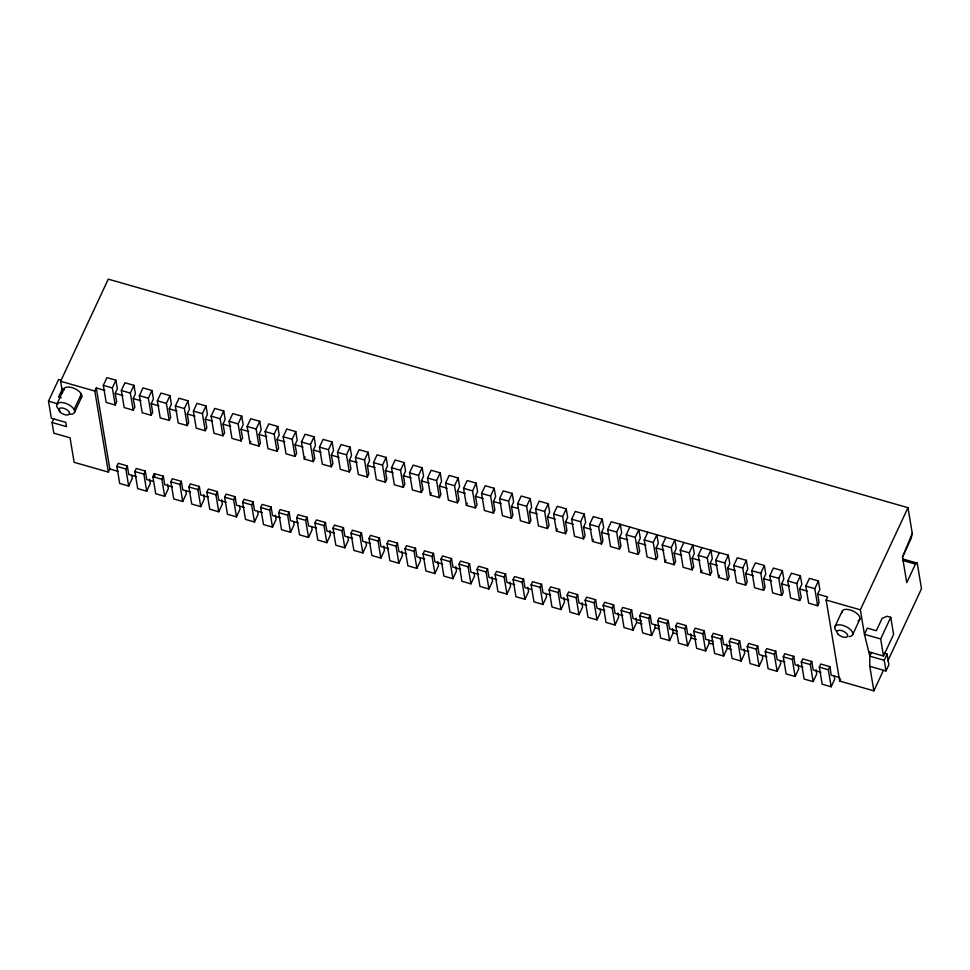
<?xml version="1.0" encoding="UTF-8"?>
<svg xmlns="http://www.w3.org/2000/svg" width="970" height="970" viewBox="0 0 970 970"><rect width="100%" height="100%" fill="white"/><g stroke="black" fill="none" stroke-linecap="round" stroke-linejoin="round"><path stroke-width="1.45" d="M817.674 594.113L819.092 602.637L817.649 605.729L808.64 603.158L805.803 586.098L809.404 578.362L818.413 580.933L819.832 589.469L817.674 594.113L827.58 596.938L826.137 600.03L839.644 681.073L873.873 690.846L869.787 666.329L869.811 656.181L864.452 634.331L860.354 609.815L907.981 507.674L108.252 279.154L60.625 381.283L62.541 392.826M907.981 507.674L912.249 533.27L911.169 538.495L902.5 557.071L906.768 582.655L915.437 564.091L917.232 563.121L921.5 588.717L887.841 660.885M249.981 443.52L247.144 426.461L250.745 418.725L259.754 421.295L261.173 429.831L259.014 434.463L260.433 442.999L258.99 446.091L249.981 443.52L250.83 441.423M304.301 459.04L301.464 441.98L305.065 434.245L314.074 436.815L315.492 445.351L313.334 449.995L314.753 458.519L313.31 461.611L304.301 459.04L305.15 456.943M430.389 495.076L427.54 478.016L431.153 470.268L440.162 472.851L441.58 481.375L439.422 486.018L440.841 494.554L439.398 497.646L430.389 495.076L431.238 492.978M466.412 505.37L463.563 488.31L467.176 480.562L476.185 483.145L477.604 491.669L475.445 496.313L477.046 504.897L475.421 507.94L466.412 505.37L467.261 503.272M556.477 531.099L553.627 514.039L557.241 506.304L566.237 508.874L567.668 517.41L565.498 522.054L566.929 530.578L565.486 533.67L556.477 531.099L557.313 529.002M592.5 541.393L589.651 524.333L593.264 516.598L602.273 519.168L603.692 527.704L601.521 532.348L602.952 540.872L601.509 543.964L592.5 541.393L593.337 539.296M674.114 564.71L671.264 547.65L674.865 539.914L676.296 548.45L674.126 553.094L675.556 561.618L674.114 564.71L665.105 562.139L665.941 560.042M710.137 575.004L707.288 557.944L710.901 550.208L712.319 558.744L710.149 563.388L711.762 571.961L710.137 575.004L701.128 572.433L701.965 570.336M619.515 549.117L616.678 532.057L620.279 524.321L621.697 532.845L619.539 537.489L620.958 546.025L619.515 549.117L610.506 546.546L607.669 529.487L611.27 521.739L728.349 555.204L729.779 563.728L727.609 568.371L729.21 576.956L727.585 579.999L718.588 577.429L719.425 575.331M902.5 557.071L912.249 533.27M53.786 418.785L52.053 422.508L66.469 426.618L65.754 422.35L51.349 418.24L48.5 401.18L58.6 379.512L61.001 380.204M62.638 388.376L58.588 397.045L61.158 397.785M56.709 404.514L63.923 389.043M74.108 409.486L81.322 394.014M74.569 412.25L81.783 396.766M52.053 422.508L53.835 433.166L70.046 437.797L74.132 462.326L108.361 472.099L94.842 391.068L96.285 387.964L104.772 390.401M103.329 385.369L106.93 377.633L115.939 380.204L117.37 388.728L115.2 393.371L116.618 401.907L115.175 404.999L106.179 402.429L103.329 385.369L112.338 387.939L115.175 404.999M112.338 387.939L115.939 380.204M121.335 390.51L124.948 382.774L133.957 385.345L135.376 393.881L133.217 398.524L134.818 407.097L133.193 410.152L124.184 407.57L121.335 390.51L130.344 393.08L133.193 410.152M130.344 393.08L133.957 385.345M139.353 395.663L142.954 387.927L151.963 390.498L153.393 399.022L151.223 403.666L152.642 412.201L151.199 415.293L142.202 412.723L139.353 395.663L148.361 398.233L151.199 415.293M108.361 472.099L109.804 469.007L96.285 387.964M148.361 398.233L151.963 390.498M131.823 475.458L132.308 478.295L128.695 486.043L119.686 483.46L116.849 466.4L118.291 463.308L127.288 465.879L128.719 474.415L136.43 476.622M157.358 400.804L160.971 393.068L169.98 395.639L171.399 404.175L169.241 408.819L170.659 417.342L169.216 420.434L160.208 417.864L157.358 400.804L166.367 403.374L169.216 420.434M128.695 486.043L125.845 468.983L127.288 465.879M166.367 403.374L169.98 395.639M149.598 479.18L150.314 483.448L146.712 491.184L137.704 488.613L134.854 471.553L136.297 468.462L145.306 471.032L146.725 479.556L153.163 481.399M175.376 405.957L178.989 398.221L187.986 400.792L189.417 409.316L187.246 413.96L188.665 422.496L187.222 425.587L178.225 423.017L175.376 405.957L184.385 408.528L187.222 425.587M146.712 491.184L143.863 474.124L145.306 471.032M184.385 408.528L187.986 400.792M167.616 484.333L168.331 488.589L164.718 496.337L155.709 493.754L152.872 476.694L154.315 473.603L163.312 476.173L164.742 484.709L172.454 486.916M193.382 411.098L196.995 403.362L206.004 405.933L207.422 414.469L205.264 419.113L206.865 427.685L205.24 430.728L196.231 428.158L193.382 411.098L202.39 413.669L205.24 430.728M164.718 496.337L161.869 479.277L163.312 476.173M202.39 413.669L206.004 405.933M185.864 490.893L186.337 493.742L182.736 501.478L173.727 498.907L170.878 481.847L172.32 478.743L181.329 481.326L182.748 489.85L190.472 492.057M211.12 416.166L214.722 408.431L223.731 411.001L225.149 419.537L222.991 424.169L224.591 432.753L222.967 435.797L213.958 433.226L211.12 416.166L220.117 418.737L222.967 435.797M182.736 501.478L179.887 484.418L181.329 481.326M220.117 418.737L223.731 411.001M203.639 494.627L204.355 498.883L200.742 506.631L191.733 504.048L188.895 486.988L190.338 483.897L199.347 486.467L200.766 495.003L208.489 497.21M229.126 421.307L232.739 413.572L241.736 416.154L243.167 424.678L240.996 429.322L242.597 437.906L240.984 440.95L231.975 438.379L229.126 421.307L238.135 423.89L240.984 440.95M200.742 506.631L197.892 489.571L199.347 486.467M238.135 423.89L241.736 416.154M221.657 499.768L222.36 504.036L218.759 511.772L209.75 509.201L206.901 492.142L208.344 489.038L217.353 491.62L218.771 500.144L226.046 502.23M218.759 511.772L215.91 494.712L217.353 491.62M258.99 446.091L256.141 429.031L259.754 421.295M239.614 506.255L240.087 509.104L236.486 516.84L227.477 514.27L224.628 497.21L226.071 494.106L235.079 496.688L236.498 505.212L244.222 507.419M265.149 431.601L268.763 423.866L277.772 426.448L279.19 434.972L277.02 439.616L278.632 448.201L277.008 451.244L267.999 448.673L265.149 431.601L274.158 434.184L277.008 451.244M236.486 516.84L233.637 499.78L235.079 496.688M274.158 434.184L277.772 426.448M257.632 511.408L258.105 514.245L254.492 521.981L245.495 519.411L242.645 502.351L244.088 499.259L253.097 501.829L254.516 510.365L262.239 512.56M283.167 436.755L286.768 429.019L295.777 431.589L297.196 440.125L295.038 444.757L296.638 453.342L295.013 456.385L286.004 453.814L283.167 436.755L292.164 439.325L295.013 456.385M254.492 521.981L251.654 504.921L253.097 501.829M292.164 439.325L295.777 431.589M275.407 515.131L276.111 519.399L272.509 527.134L263.5 524.564L260.651 507.504L262.094 504.4L271.103 506.983L272.534 515.506L280.245 517.713M272.509 527.134L269.66 510.074L271.103 506.983M293.655 521.702L294.128 524.54L290.515 532.275L281.518 529.705L278.669 512.645L280.112 509.553L289.121 512.124L290.539 520.66L298.263 522.854M313.31 461.611L310.461 444.551L314.074 436.815M290.515 532.275L287.678 515.216L289.121 512.124M319.469 447.134L323.083 439.386L332.092 441.968L333.51 450.492L331.34 455.136L332.952 463.721L331.328 466.764L322.319 464.193L319.469 447.134L328.478 449.704L331.328 466.764M311.661 526.843L312.134 529.693L308.533 537.428L299.524 534.858L296.674 517.798L298.117 514.694L307.126 517.277L308.557 525.801L316.511 528.08M328.478 449.704L332.092 441.968M308.533 537.428L305.683 520.369L307.126 517.277M337.487 452.275L341.088 444.539L350.097 447.109L351.516 455.645L349.358 460.289L350.958 468.862L349.333 471.905L340.325 469.334L337.487 452.275L346.496 454.845L349.333 471.905M346.496 454.845L350.097 447.109M329.727 530.651L330.43 534.919L326.829 542.654L317.82 540.084L314.971 523.024L316.414 519.92L325.423 522.503L326.854 531.026L334.565 533.233M355.493 457.428L359.106 449.68L368.115 452.262L369.534 460.786L367.363 465.43L368.794 473.966L367.351 477.058L358.342 474.488L355.493 457.428L364.502 459.998L367.351 477.058M326.829 542.654L323.98 525.595L325.423 522.503M364.502 459.998L368.115 452.262M347.975 537.222L348.448 540.06L344.835 547.808L335.838 545.225L332.989 528.165L334.432 525.073L343.441 527.644L344.859 536.18L352.583 538.386M373.511 462.569L377.112 454.833L386.121 457.403L387.551 465.939L385.381 470.583L386.8 479.107L385.357 482.199L376.36 479.629L373.511 462.569L382.519 465.139L385.357 482.199M344.835 547.808L341.998 530.736L343.441 527.644M382.519 465.139L386.121 457.403M365.981 542.363L366.466 545.213L362.853 552.948L353.844 550.378L351.007 533.318L352.45 530.214L361.446 532.797L362.877 541.321L370.588 543.527M391.516 467.722L395.129 459.974L404.138 462.557L405.557 471.08L403.387 475.724L404.817 484.26L403.374 487.352L394.366 484.782L391.516 467.722L400.525 470.292L403.374 487.352M362.853 552.948L360.003 535.889L361.446 532.797M400.525 470.292L404.138 462.557M383.756 546.098L384.472 550.354L380.858 558.102L371.862 555.519L369.012 538.459L370.455 535.367L379.464 537.938L380.883 546.474L388.606 548.68M409.534 472.863L413.135 465.127L422.144 467.698L423.575 476.234L421.404 480.877L423.005 489.45L421.38 492.493L412.383 489.923L409.534 472.863L418.543 475.433L421.38 492.493M380.858 558.102L378.021 541.03L379.464 537.938M418.543 475.433L422.144 467.698M401.774 551.239L402.489 555.507L398.876 563.243L389.867 560.672L387.03 543.612L388.473 540.508L397.47 543.091L398.9 551.615L406.612 553.821M398.876 563.243L396.027 546.183L397.47 543.091M439.398 497.646L436.548 480.587L440.162 472.851M420.022 557.811L420.495 560.648L416.894 568.396L407.885 565.813L405.036 548.753L406.478 545.661L415.487 548.232L416.906 556.768L424.63 558.975M445.557 483.157L449.171 475.421L458.167 477.992L459.598 486.528L457.428 491.172L459.028 499.744L457.403 502.787L448.407 500.217L445.557 483.157L454.566 485.727L457.403 502.787M416.894 568.396L414.044 551.324L415.487 548.232M454.566 485.727L458.167 477.992M437.797 561.533L438.513 565.801L434.899 573.537L425.891 570.966L423.053 553.906L424.496 550.802L433.493 553.385L434.924 561.909L442.635 564.116M434.899 573.537L432.05 556.477L433.493 553.385M475.421 507.94L472.572 490.881L476.185 483.145M455.815 566.686L456.518 570.942L452.917 578.69L443.908 576.107L441.059 559.047L442.502 555.955L451.511 558.526L452.929 567.062L460.653 569.269M481.581 493.451L485.194 485.715L494.191 488.286L495.621 496.822L493.451 501.466L494.87 509.99L493.427 513.082L484.43 510.511L481.581 493.451L490.59 496.022L493.427 513.082M452.917 578.69L450.068 561.618L451.511 558.526M490.59 496.022L494.191 488.286M474.063 573.246L474.536 576.095L470.923 583.831L461.914 581.26L459.077 564.2L460.52 561.096L469.516 563.679L470.947 572.203L478.659 574.41M499.599 498.604L503.2 490.856L512.208 493.439L513.627 501.963L511.469 506.607L512.887 515.143L511.445 518.235L502.436 515.664L499.599 498.604L508.595 501.175L511.445 518.235M470.923 583.831L468.073 566.771L469.516 563.679M508.595 501.175L512.208 493.439M491.838 576.98L492.542 581.236L488.941 588.972L479.932 586.401L477.082 569.341L478.525 566.25L487.534 568.82L488.953 577.356L496.676 579.563M517.604 503.745L521.217 496.009L530.214 498.58L531.645 507.116L529.474 511.76L530.905 520.284L529.462 523.376L520.453 520.805L517.604 503.745L526.613 506.316L529.462 523.376M488.941 588.972L486.091 571.912L487.534 568.82M526.613 506.316L530.214 498.58M509.844 582.121L510.559 586.389L506.946 594.125L497.937 591.554L495.1 574.495L496.543 571.391L505.552 573.973L506.97 582.497L514.694 584.704M535.622 508.898L539.223 501.15L548.232 503.733L549.65 512.257L547.492 516.901L549.093 525.485L547.468 528.529L538.459 525.958L535.622 508.898L544.619 511.469L547.468 528.529M506.946 594.125L504.109 577.065L505.552 573.973M544.619 511.469L548.232 503.733M527.862 587.274L528.565 591.53L524.964 599.266L515.955 596.695L513.106 579.636L514.549 576.544L523.558 579.114L524.976 587.65L531.414 589.481M524.964 599.266L522.115 582.206L523.558 579.114M565.486 533.67L562.636 516.61L566.237 508.874M546.11 593.834L546.583 596.683L542.97 604.419L533.973 601.849L531.124 584.789L532.566 581.685L541.575 584.267L542.994 592.791L550.717 594.998M571.645 519.192L575.246 511.445L584.255 514.027L585.674 522.551L583.516 527.195L585.116 535.779L583.491 538.823L574.482 536.252L571.645 519.192L580.642 521.763L583.491 538.823M542.97 604.419L540.132 587.359L541.575 584.267M580.642 521.763L584.255 514.027M563.885 597.568L564.588 601.824L560.987 609.56L551.978 606.99L549.129 589.93L550.572 586.838L559.581 589.408L561 597.944L568.723 600.151M560.987 609.56L558.138 592.5L559.581 589.408M601.509 543.964L598.66 526.904L602.273 519.168M581.891 602.709L582.606 606.977L578.993 614.713L569.996 612.143L567.147 595.083L568.59 591.979L577.599 594.562L579.017 603.085L586.741 605.292M578.993 614.713L576.156 597.653L577.599 594.562M600.139 609.281L600.612 612.118L597.011 619.854L588.002 617.284L585.153 600.224L586.595 597.132L595.604 599.702L597.035 608.238L604.746 610.445M597.011 619.854L594.161 602.794L595.604 599.702M638.09 554.416L635.241 537.356L638.842 529.62L640.273 538.156L638.102 542.8L639.703 551.372L638.09 554.416L629.081 551.845L626.232 534.785L629.845 527.049M617.914 613.004L618.63 617.272L615.016 625.007L606.02 622.437L603.17 605.377L604.613 602.273L613.622 604.856L615.041 613.379L622.764 615.586M615.016 625.007L612.179 607.947L613.622 604.856M656.096 559.569L653.246 542.509L656.86 534.773L658.278 543.297L656.12 547.941L657.721 556.525L656.096 559.569L647.087 556.998L644.25 539.938L647.851 532.19M635.932 618.157L636.647 622.413L633.034 630.148L624.025 627.578L621.176 610.518L622.631 607.426L631.628 609.997L633.058 618.533L641.255 620.873M633.034 630.148L630.185 613.088L631.628 609.997M665.105 562.139L662.255 545.079L665.869 537.344M654.738 624.874L655.211 627.723L651.597 635.459L642.601 632.889L639.751 615.829L641.194 612.725L650.203 615.307L651.622 623.831L659.345 626.038M692.119 569.863L689.27 552.803L692.883 545.067L694.302 553.591L692.144 558.235L693.744 566.819L692.119 569.863L683.11 567.292L680.273 550.232L683.874 542.485M651.597 635.459L648.76 618.399L650.203 615.307M672.513 628.609L673.216 632.864L669.615 640.612L660.606 638.03L657.757 620.97L659.2 617.878L668.209 620.448L669.627 628.984L677.351 631.191M701.128 572.433L698.279 555.374L701.892 547.638M669.615 640.612L666.766 623.54L668.209 620.448M690.519 633.749L691.234 638.018L687.621 645.753L678.624 643.183L675.775 626.123L677.218 623.019L686.226 625.601L687.645 634.125L695.369 636.332M718.588 577.429L715.739 560.369L719.352 552.621M687.621 645.753L684.784 628.693L686.226 625.601M727.585 579.999L724.748 562.939L728.349 555.204M708.767 640.321L709.24 643.159L705.639 650.906L696.63 648.324L693.78 631.264L695.223 628.172L704.232 630.743L705.663 639.279L713.374 641.485M733.744 565.51L737.358 557.774L746.366 560.345L747.785 568.881L745.627 573.525L747.227 582.097L745.603 585.14L736.594 582.57L733.744 565.51L742.753 568.08L745.603 585.14M705.639 650.906L702.789 633.834L704.232 630.743M742.753 568.08L746.366 560.345M726.542 644.044L727.257 648.312L723.644 656.047L714.647 653.477L711.798 636.417L713.241 633.313L722.25 635.896L723.668 644.419L730.713 646.432M751.762 570.663L755.375 562.915L764.372 565.498L765.803 574.022L763.632 578.666L765.051 587.202L763.608 590.293L754.611 587.723L751.762 570.663L760.771 573.234L763.608 590.293M723.644 656.047L720.807 638.987L722.25 635.896M760.771 573.234L764.372 565.498M744.002 649.039L744.717 653.295L741.104 661.031L732.095 658.46L729.258 641.4L730.701 638.308L739.698 640.879L741.128 649.415L748.84 651.622M769.78 575.804L773.381 568.068L782.39 570.639L783.808 579.175L781.65 583.819L783.251 592.391L781.626 595.434L772.617 592.864L769.78 575.804L778.777 578.375L781.626 595.434M741.104 661.031L738.255 643.971L739.698 640.879M778.777 578.375L782.39 570.639M762.25 655.599L762.723 658.448L759.122 666.184L750.113 663.613L747.264 646.553L748.707 643.449L757.715 646.032L759.134 654.556L766.858 656.763M787.785 580.957L791.399 573.209L800.395 575.792L801.826 584.316L799.656 588.96L801.256 597.544L799.644 600.588L790.635 598.017L787.785 580.957L796.794 583.528L799.644 600.588M759.122 666.184L756.273 649.124L757.715 646.032M796.794 583.528L800.395 575.792M780.268 660.752L780.741 663.589L777.128 671.325L768.119 668.754L765.281 651.694L766.724 648.603L775.733 651.173L777.152 659.709L784.875 661.916M777.128 671.325L774.29 654.265L775.733 651.173M817.649 605.729L814.8 588.669L818.413 580.933M798.043 664.474L798.746 668.742L795.145 676.478L786.136 673.907L783.287 656.848L784.73 653.744L793.739 656.326L795.157 664.85L802.881 667.057M795.145 676.478L792.296 659.418L793.739 656.326M816.049 669.615L816.764 673.883L813.151 681.619L804.142 679.048L801.305 661.989L802.748 658.897L811.757 661.467L813.175 670.003L820.899 672.21M813.151 681.619L810.314 664.559L811.757 661.467M834.83 626.862L842.045 611.391M834.297 676.187L834.77 679.036L831.169 686.772L822.16 684.202L819.31 667.142L820.753 664.038L829.944 666.669L831.181 675.144L839.68 677.569M852.691 634.598L859.905 619.115M839.644 681.073L840.614 679.012M871.533 652.458L869.811 656.181L884.216 660.291L885.998 670.961L869.787 666.329M880.663 638.975L890.763 617.308L887.162 616.277L882.118 618.339L876.334 630.718L867.338 628.148L864.452 634.331L880.663 638.975L883.5 656.035L869.096 651.913M883.5 656.035L893.6 634.368L890.763 617.308M884.216 660.291L887.101 654.107L884.216 653.283M873.873 690.846L883.403 670.428M885.998 670.961L888.884 664.765L887.101 654.107M831.169 686.772L828.319 669.712L829.944 666.669M903.009 559.059L917.232 563.121M902.634 560.43L915.437 564.091M247.144 426.461L256.141 429.031M301.464 441.98L310.461 444.551M427.54 478.016L436.548 480.587M463.563 488.31L472.572 490.881M553.627 514.039L562.636 516.61M589.651 524.333L598.66 526.904M607.669 529.487L616.678 532.057M626.232 534.785L635.241 537.356M644.25 539.938L653.246 542.509M662.255 545.079L671.264 547.65M680.273 550.232L689.27 552.803M698.279 555.374L707.288 557.944M715.739 560.369L724.748 562.939M805.803 586.098L814.8 588.669M115.2 393.371L122.923 395.578M133.217 398.524L140.929 400.731M151.223 403.666L158.947 405.872M169.241 408.819L176.952 411.025M187.246 413.96L194.97 416.166M205.264 419.113L212.527 421.186M222.991 424.169L230.702 426.376M240.996 429.322L248.72 431.529M259.014 434.463L266.726 436.67M277.02 439.616L284.743 441.823M295.038 444.757L303.004 447.037M313.334 449.995L321.046 452.202M331.34 455.136L339.063 457.343M349.358 460.289L357.081 462.496M367.363 465.43L375.087 467.637M385.381 470.583L393.105 472.79M403.387 475.724L411.11 477.931M421.404 480.877L429.128 483.084M439.422 486.018L447.134 488.225M457.428 491.172L465.151 493.378M475.445 496.313L483.157 498.519M493.451 501.466L501.175 503.672M511.469 506.607L517.895 508.45M529.474 511.76L537.198 513.967M547.492 516.901L555.204 519.108M565.498 522.054L573.221 524.261M583.516 527.195L591.227 529.402M601.521 532.348L609.245 534.555M619.539 537.489L627.736 539.829M638.102 542.8L645.826 545.007M656.12 547.941L663.832 550.148M674.126 553.094L681.849 555.301M692.144 558.235L699.855 560.442M710.149 563.388L717.194 565.401M727.609 568.371L735.333 570.578M745.627 573.525L753.338 575.719M763.632 578.666L771.356 580.872M781.65 583.819L789.362 586.013M799.656 588.96L807.379 591.166M60.625 381.283L94.842 391.068M826.137 600.03L860.354 609.815M48.5 401.18L57.957 403.884M116.849 466.4L125.845 468.983M134.854 471.553L143.863 474.124M152.872 476.694L161.869 479.277M170.878 481.847L179.887 484.418M188.895 486.988L197.892 489.571M206.901 492.142L215.91 494.712M224.628 497.21L233.637 499.78M242.645 502.351L251.654 504.921M260.651 507.504L269.66 510.074M278.669 512.645L287.678 515.216M296.674 517.798L305.683 520.369M314.971 523.024L323.98 525.595M332.989 528.165L341.998 530.736M351.007 533.318L360.003 535.889M369.012 538.459L378.021 541.03M387.03 543.612L396.027 546.183M405.036 548.753L414.044 551.324M423.053 553.906L432.05 556.477M441.059 559.047L450.068 561.618M459.077 564.2L468.073 566.771M477.082 569.341L486.091 571.912M495.1 574.495L504.109 577.065M513.106 579.636L522.115 582.206M531.124 584.789L540.132 587.359M549.129 589.93L558.138 592.5M567.147 595.083L576.156 597.653M585.153 600.224L594.161 602.794M603.17 605.377L612.179 607.947M621.176 610.518L630.185 613.088M639.751 615.829L648.76 618.399M657.757 620.97L666.766 623.54M675.775 626.123L684.784 628.693M693.78 631.264L702.789 633.834M711.798 636.417L720.807 638.987M729.258 641.4L738.255 643.971M747.264 646.553L756.273 649.124M765.281 651.694L774.29 654.265M783.287 656.848L792.296 659.418M801.305 661.989L810.314 664.559M819.31 667.142L828.319 669.712M109.804 469.007L118.291 471.432M636.647 622.413L642.104 623.977M655.211 627.723L659.066 628.827M673.216 632.864L677.084 633.968M691.234 638.018L696.375 639.485M709.24 643.159L713.108 644.262M727.257 648.312L731.477 649.512M154.315 473.603L154.788 476.452M836.407 631.167A9.748 4.692 25 0 1 838.48 624.826A9.748 4.692 25 0 1 851.114 630.294A9.748 4.692 25 0 1 849.029 636.635M841.972 612.676A9.748 4.692 25 0 1 853.6 611.318A9.748 4.692 25 0 1 857.965 620.848M59.897 410.334A9.748 4.692 25 0 1 59.74 402.538A9.748 4.692 25 0 1 73.417 408.455A9.748 4.692 25 0 1 68.821 414.19M63.85 390.328A9.748 4.692 25 0 1 74.326 388.424A9.748 4.692 25 0 1 81.092 397.797M837.898 634.089A5.844 2.813 25 0 0 847.259 636.756A5.844 2.813 25 0 0 841.778 630.621A5.844 2.813 25 0 0 837.898 634.089M59.776 411.741A5.844 2.813 25 0 0 69.137 414.408A5.844 2.813 25 0 0 63.656 408.273A5.844 2.813 25 0 0 59.776 411.741"/></g></svg>
